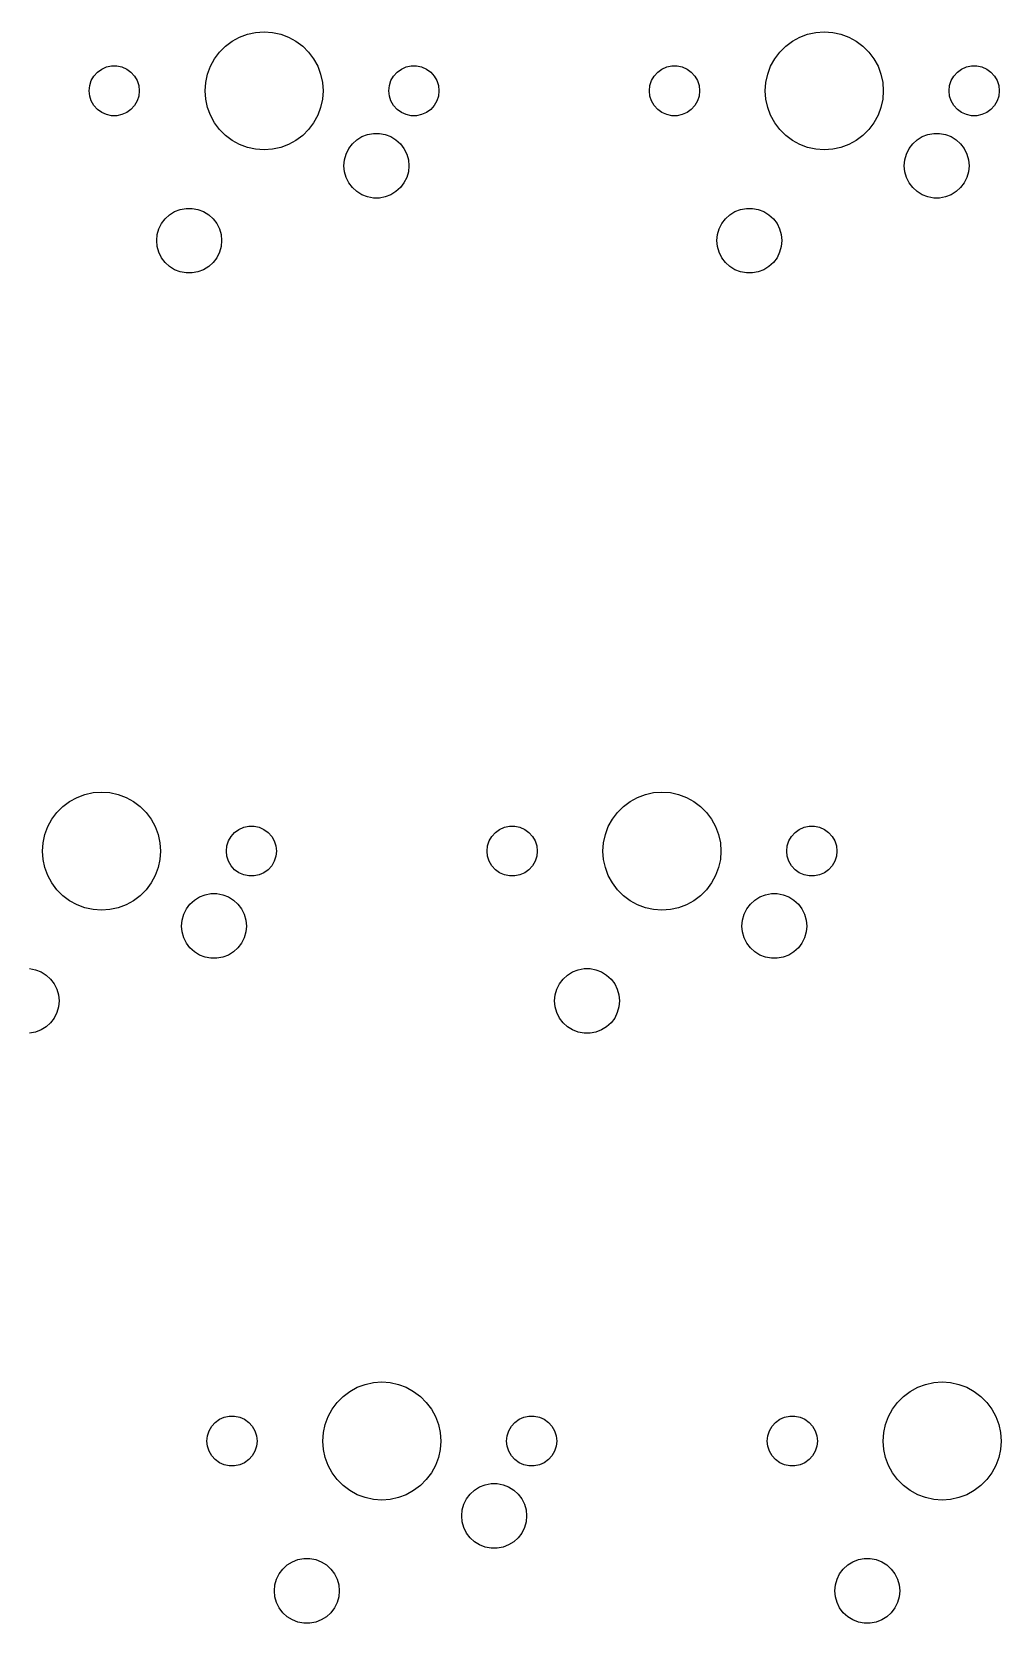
# Model space of a CAD drawing. Extents: x 4.6 to 23.2, y -15.6 to -10.7.
# Drawn here: x 9.787 to 11.081, y -13.12 to -10.996 of the extents above; entities that cross this region are included whole.
import ezdxf

# ---------------------------------------------------------------- set-up
doc = ezdxf.new("R2010")
doc.units = 0
doc.header["$MEASUREMENT"] = 0
doc.layers.add('BLACK', color=7, linetype='CONTINUOUS')

msp = doc.modelspace()

# ---------------------------------------------------------------- linework, layer by layer
at = {"layer": 'BLACK', "linetype": 'CONTINUOUS'}
for p, q in [((10.0645, -11.0034), (10.075, -10.9994)), ((10.075, -10.9994), (10.086, -10.9971)), ((10.086, -10.9971), (10.0972, -10.9963)), ((10.0972, -10.9963), (10.1084, -10.9971)), ((10.1084, -10.9971), (10.1194, -10.9994)), ((10.1194, -10.9994), (10.1299, -11.0034)), ((10.8123, -11.0034), (10.8228, -10.9994)), ((10.8228, -10.9994), (10.8338, -10.9971)), ((10.8338, -10.9971), (10.845, -10.9963)), ((10.845, -10.9963), (10.8562, -10.9971)), ((10.8562, -10.9971), (10.8672, -10.9994)), ((10.8672, -10.9994), (10.8777, -11.0034)), ((10.0309, -11.0324), (10.0377, -11.0234)), ((10.0377, -11.0234), (10.0456, -11.0155)), ((10.0456, -11.0155), (10.0546, -11.0088)), ((10.0546, -11.0088), (10.0645, -11.0034)), ((10.1299, -11.0034), (10.1398, -11.0088)), ((10.1398, -11.0088), (10.1488, -11.0155)), ((10.1488, -11.0155), (10.1567, -11.0234)), ((10.1567, -11.0234), (10.1634, -11.0324)), ((10.7788, -11.0324), (10.7855, -11.0234)), ((10.7855, -11.0234), (10.7935, -11.0155)), ((10.7935, -11.0155), (10.8025, -11.0088)), ((10.8025, -11.0088), (10.8123, -11.0034)), ((10.8777, -11.0034), (10.8876, -11.0088)), ((10.8876, -11.0088), (10.8966, -11.0155)), ((10.8966, -11.0155), (10.9045, -11.0234)), ((10.9045, -11.0234), (10.9113, -11.0324)), ((9.88046, -11.046), (9.88685, -11.0432)), ((9.88685, -11.0432), (9.89369, -11.0417)), ((9.89369, -11.0417), (9.90069, -11.0417)), ((9.90069, -11.0417), (9.90753, -11.0432)), ((9.90753, -11.0432), (9.91392, -11.046)), ((10.0216, -11.0528), (10.0256, -11.0423)), ((10.0256, -11.0423), (10.0309, -11.0324)), ((10.1634, -11.0324), (10.1688, -11.0423)), ((10.1688, -11.0423), (10.1727, -11.0528)), ((10.2805, -11.046), (10.2868, -11.0432)), ((10.2868, -11.0432), (10.2937, -11.0417)), ((10.2937, -11.0417), (10.3007, -11.0417)), ((10.3007, -11.0417), (10.3075, -11.0432)), ((10.3075, -11.0432), (10.3139, -11.046)), ((10.6283, -11.046), (10.6347, -11.0432)), ((10.6347, -11.0432), (10.6415, -11.0417)), ((10.6415, -11.0417), (10.6485, -11.0417)), ((10.6485, -11.0417), (10.6554, -11.0432)), ((10.6554, -11.0432), (10.6618, -11.046)), ((10.7695, -11.0528), (10.7734, -11.0423)), ((10.7734, -11.0423), (10.7788, -11.0324)), ((10.9113, -11.0324), (10.9167, -11.0423)), ((10.9167, -11.0423), (10.9206, -11.0528)), ((11.0283, -11.046), (11.0347, -11.0432)), ((11.0347, -11.0432), (11.0415, -11.0417)), ((11.0415, -11.0417), (11.0485, -11.0417)), ((11.0485, -11.0417), (11.0554, -11.0432)), ((11.0554, -11.0432), (11.0618, -11.046)), ((9.86446, -11.068), (9.86662, -11.0614)), ((9.86662, -11.0614), (9.87012, -11.0553)), ((9.87012, -11.0553), (9.8748, -11.0501)), ((9.8748, -11.0501), (9.88046, -11.046)), ((9.91392, -11.046), (9.91958, -11.0501)), ((9.91958, -11.0501), (9.92426, -11.0553)), ((9.92426, -11.0553), (9.92776, -11.0614)), ((9.92776, -11.0614), (9.92992, -11.068)), ((10.0184, -11.075), (10.0193, -11.0638)), ((10.0193, -11.0638), (10.0216, -11.0528)), ((10.1727, -11.0528), (10.1751, -11.0638)), ((10.1751, -11.0638), (10.1759, -11.075)), ((10.2645, -11.068), (10.2666, -11.0614)), ((10.2666, -11.0614), (10.2701, -11.0553)), ((10.2701, -11.0553), (10.2748, -11.0501)), ((10.2748, -11.0501), (10.2805, -11.046)), ((10.3139, -11.046), (10.3196, -11.0501)), ((10.3196, -11.0501), (10.3243, -11.0553)), ((10.3243, -11.0553), (10.3278, -11.0614)), ((10.3278, -11.0614), (10.3299, -11.068)), ((10.6123, -11.068), (10.6145, -11.0614)), ((10.6145, -11.0614), (10.618, -11.0553)), ((10.618, -11.0553), (10.6226, -11.0501)), ((10.6226, -11.0501), (10.6283, -11.046)), ((10.6618, -11.046), (10.6674, -11.0501)), ((10.6674, -11.0501), (10.6721, -11.0553)), ((10.6721, -11.0553), (10.6756, -11.0614)), ((10.6756, -11.0614), (10.6778, -11.068)), ((10.7663, -11.075), (10.7671, -11.0638)), ((10.7671, -11.0638), (10.7695, -11.0528)), ((10.9206, -11.0528), (10.923, -11.0638)), ((10.923, -11.0638), (10.9238, -11.075)), ((11.0123, -11.068), (11.0145, -11.0614)), ((11.0145, -11.0614), (11.018, -11.0553)), ((11.018, -11.0553), (11.0226, -11.0501)), ((11.0226, -11.0501), (11.0283, -11.046)), ((11.0618, -11.046), (11.0674, -11.0501)), ((11.0674, -11.0501), (11.0721, -11.0553)), ((11.0721, -11.0553), (11.0756, -11.0614)), ((11.0756, -11.0614), (11.0778, -11.068)), ((9.86372, -11.075), (9.86446, -11.068)), ((9.86446, -11.082), (9.86372, -11.075)), ((9.86662, -11.0886), (9.86446, -11.082)), ((9.92992, -11.082), (9.92776, -11.0886)), ((9.92992, -11.068), (9.93065, -11.075)), ((9.93065, -11.075), (9.92992, -11.082)), ((10.0193, -11.0862), (10.0184, -11.075)), ((10.0216, -11.0972), (10.0193, -11.0862)), ((10.1751, -11.0862), (10.1727, -11.0972)), ((10.1759, -11.075), (10.1751, -11.0862)), ((10.2637, -11.075), (10.2645, -11.068)), ((10.2645, -11.082), (10.2637, -11.075)), ((10.2666, -11.0886), (10.2645, -11.082)), ((10.3299, -11.082), (10.3278, -11.0886)), ((10.3299, -11.068), (10.3307, -11.075)), ((10.3307, -11.075), (10.3299, -11.082)), ((10.6116, -11.075), (10.6123, -11.068)), ((10.6123, -11.082), (10.6116, -11.075)), ((10.6145, -11.0886), (10.6123, -11.082)), ((10.6778, -11.082), (10.6756, -11.0886)), ((10.6778, -11.068), (10.6785, -11.075)), ((10.6785, -11.075), (10.6778, -11.082)), ((10.7671, -11.0862), (10.7663, -11.075)), ((10.7695, -11.0972), (10.7671, -11.0862)), ((10.923, -11.0862), (10.9206, -11.0972)), ((10.9238, -11.075), (10.923, -11.0862)), ((11.0116, -11.075), (11.0123, -11.068)), ((11.0123, -11.082), (11.0116, -11.075)), ((11.0145, -11.0886), (11.0123, -11.082)), ((11.0778, -11.082), (11.0756, -11.0886)), ((11.0778, -11.068), (11.0785, -11.075)), ((11.0785, -11.075), (11.0778, -11.082)), ((9.87012, -11.0947), (9.86662, -11.0886)), ((9.8748, -11.0999), (9.87012, -11.0947)), ((9.88046, -11.104), (9.8748, -11.0999)), ((9.88685, -11.1068), (9.88046, -11.104)), ((9.89369, -11.1083), (9.88685, -11.1068)), ((9.90069, -11.1083), (9.89369, -11.1083)), ((9.90753, -11.1068), (9.90069, -11.1083)), ((9.91392, -11.104), (9.90753, -11.1068)), ((9.91958, -11.0999), (9.91392, -11.104)), ((9.92426, -11.0947), (9.91958, -11.0999)), ((9.92776, -11.0886), (9.92426, -11.0947)), ((10.0256, -11.1077), (10.0216, -11.0972)), ((10.0309, -11.1176), (10.0256, -11.1077)), ((10.1688, -11.1077), (10.1634, -11.1176)), ((10.1727, -11.0972), (10.1688, -11.1077)), ((10.2701, -11.0947), (10.2666, -11.0886)), ((10.2748, -11.0999), (10.2701, -11.0947)), ((10.2805, -11.104), (10.2748, -11.0999)), ((10.2868, -11.1068), (10.2805, -11.104)), ((10.2937, -11.1083), (10.2868, -11.1068)), ((10.3007, -11.1083), (10.2937, -11.1083)), ((10.3075, -11.1068), (10.3007, -11.1083)), ((10.3139, -11.104), (10.3075, -11.1068)), ((10.3196, -11.0999), (10.3139, -11.104)), ((10.3243, -11.0947), (10.3196, -11.0999)), ((10.3278, -11.0886), (10.3243, -11.0947)), ((10.618, -11.0947), (10.6145, -11.0886)), ((10.6226, -11.0999), (10.618, -11.0947)), ((10.6283, -11.104), (10.6226, -11.0999)), ((10.6347, -11.1068), (10.6283, -11.104)), ((10.6415, -11.1083), (10.6347, -11.1068)), ((10.6485, -11.1083), (10.6415, -11.1083)), ((10.6554, -11.1068), (10.6485, -11.1083)), ((10.6618, -11.104), (10.6554, -11.1068)), ((10.6674, -11.0999), (10.6618, -11.104)), ((10.6721, -11.0947), (10.6674, -11.0999)), ((10.6756, -11.0886), (10.6721, -11.0947)), ((10.7734, -11.1077), (10.7695, -11.0972)), ((10.7788, -11.1176), (10.7734, -11.1077)), ((10.9167, -11.1077), (10.9113, -11.1176)), ((10.9206, -11.0972), (10.9167, -11.1077)), ((11.018, -11.0947), (11.0145, -11.0886)), ((11.0226, -11.0999), (11.018, -11.0947)), ((11.0283, -11.104), (11.0226, -11.0999)), ((11.0347, -11.1068), (11.0283, -11.104)), ((11.0415, -11.1083), (11.0347, -11.1068)), ((11.0485, -11.1083), (11.0415, -11.1083)), ((11.0554, -11.1068), (11.0485, -11.1083)), ((11.0618, -11.104), (11.0554, -11.1068)), ((11.0674, -11.0999), (11.0618, -11.104)), ((11.0721, -11.0947), (11.0674, -11.0999)), ((11.0756, -11.0886), (11.0721, -11.0947)), ((10.0377, -11.1266), (10.0309, -11.1176)), ((10.0456, -11.1345), (10.0377, -11.1266)), ((10.1567, -11.1266), (10.1488, -11.1345)), ((10.1634, -11.1176), (10.1567, -11.1266)), ((10.7855, -11.1266), (10.7788, -11.1176)), ((10.7935, -11.1345), (10.7855, -11.1266)), ((10.9045, -11.1266), (10.8966, -11.1345)), ((10.9113, -11.1176), (10.9045, -11.1266)), ((10.0546, -11.1412), (10.0456, -11.1345)), ((10.0645, -11.1466), (10.0546, -11.1412)), ((10.075, -11.1506), (10.0645, -11.1466)), ((10.086, -11.1529), (10.075, -11.1506)), ((10.1194, -11.1506), (10.1084, -11.1529)), ((10.1299, -11.1466), (10.1194, -11.1506)), ((10.1398, -11.1412), (10.1299, -11.1466)), ((10.1488, -11.1345), (10.1398, -11.1412)), ((10.2104, -11.1522), (10.2152, -11.1458)), ((10.2152, -11.1458), (10.2211, -11.1404)), ((10.2211, -11.1404), (10.2279, -11.1362)), ((10.2279, -11.1362), (10.2353, -11.1333)), ((10.2353, -11.1333), (10.2432, -11.1319)), ((10.2432, -11.1319), (10.2512, -11.1319)), ((10.2512, -11.1319), (10.259, -11.1333)), ((10.259, -11.1333), (10.2665, -11.1362)), ((10.2665, -11.1362), (10.2733, -11.1404)), ((10.2733, -11.1404), (10.2792, -11.1458)), ((10.2792, -11.1458), (10.284, -11.1522)), ((10.8025, -11.1412), (10.7935, -11.1345)), ((10.8123, -11.1466), (10.8025, -11.1412)), ((10.8228, -11.1506), (10.8123, -11.1466)), ((10.8338, -11.1529), (10.8228, -11.1506)), ((10.8672, -11.1506), (10.8562, -11.1529)), ((10.8777, -11.1466), (10.8672, -11.1506)), ((10.8876, -11.1412), (10.8777, -11.1466)), ((10.8966, -11.1345), (10.8876, -11.1412)), ((10.9582, -11.1522), (10.963, -11.1458)), ((10.963, -11.1458), (10.9689, -11.1404)), ((10.9689, -11.1404), (10.9757, -11.1362)), ((10.9757, -11.1362), (10.9832, -11.1333)), ((10.9832, -11.1333), (10.991, -11.1319)), ((10.991, -11.1319), (10.999, -11.1319)), ((10.999, -11.1319), (11.0069, -11.1333)), ((11.0069, -11.1333), (11.0143, -11.1362)), ((11.0143, -11.1362), (11.0211, -11.1404)), ((11.0211, -11.1404), (11.027, -11.1458)), ((11.027, -11.1458), (11.0319, -11.1522)), ((10.0972, -11.1537), (10.086, -11.1529)), ((10.1084, -11.1529), (10.0972, -11.1537)), ((10.2039, -11.175), (10.2046, -11.167)), ((10.2046, -11.167), (10.2068, -11.1594)), ((10.2068, -11.1594), (10.2104, -11.1522)), ((10.284, -11.1522), (10.2876, -11.1594)), ((10.2876, -11.1594), (10.2898, -11.167)), ((10.2898, -11.167), (10.2905, -11.175)), ((10.845, -11.1537), (10.8338, -11.1529)), ((10.8562, -11.1529), (10.845, -11.1537)), ((10.9517, -11.175), (10.9525, -11.167)), ((10.9525, -11.167), (10.9546, -11.1594)), ((10.9546, -11.1594), (10.9582, -11.1522)), ((11.0319, -11.1522), (11.0354, -11.1594)), ((11.0354, -11.1594), (11.0376, -11.167)), ((11.0376, -11.167), (11.0383, -11.175)), ((10.2046, -11.183), (10.2039, -11.175)), ((10.2068, -11.1906), (10.2046, -11.183)), ((10.2104, -11.1978), (10.2068, -11.1906)), ((10.2876, -11.1906), (10.284, -11.1978)), ((10.2898, -11.183), (10.2876, -11.1906)), ((10.2905, -11.175), (10.2898, -11.183)), ((10.9525, -11.183), (10.9517, -11.175)), ((10.9546, -11.1906), (10.9525, -11.183)), ((10.9582, -11.1978), (10.9546, -11.1906)), ((11.0354, -11.1906), (11.0319, -11.1978)), ((11.0376, -11.183), (11.0354, -11.1906)), ((11.0383, -11.175), (11.0376, -11.183)), ((10.2152, -11.2042), (10.2104, -11.1978)), ((10.2211, -11.2096), (10.2152, -11.2042)), ((10.2279, -11.2138), (10.2211, -11.2096)), ((10.2353, -11.2167), (10.2279, -11.2138)), ((10.2665, -11.2138), (10.259, -11.2167)), ((10.2733, -11.2096), (10.2665, -11.2138)), ((10.2792, -11.2042), (10.2733, -11.2096)), ((10.284, -11.1978), (10.2792, -11.2042)), ((10.963, -11.2042), (10.9582, -11.1978)), ((10.9689, -11.2096), (10.963, -11.2042)), ((10.9757, -11.2138), (10.9689, -11.2096)), ((10.9832, -11.2167), (10.9757, -11.2138)), ((11.0143, -11.2138), (11.0069, -11.2167)), ((11.0211, -11.2096), (11.0143, -11.2138)), ((11.027, -11.2042), (11.0211, -11.2096)), ((11.0319, -11.1978), (11.027, -11.2042)), ((9.97789, -11.2362), (9.98534, -11.2333)), ((9.98534, -11.2333), (9.99319, -11.2319)), ((9.99319, -11.2319), (10.0012, -11.2319)), ((10.0012, -11.2319), (10.009, -11.2333)), ((10.009, -11.2333), (10.0165, -11.2362)), ((10.2432, -11.2181), (10.2353, -11.2167)), ((10.2512, -11.2181), (10.2432, -11.2181)), ((10.259, -11.2167), (10.2512, -11.2181)), ((10.7257, -11.2362), (10.7332, -11.2333)), ((10.7332, -11.2333), (10.741, -11.2319)), ((10.741, -11.2319), (10.749, -11.2319)), ((10.749, -11.2319), (10.7569, -11.2333)), ((10.7569, -11.2333), (10.7643, -11.2362)), ((10.991, -11.2181), (10.9832, -11.2167)), ((10.999, -11.2181), (10.991, -11.2181)), ((11.0069, -11.2167), (10.999, -11.2181)), ((9.95681, -11.2594), (9.96037, -11.2522)), ((9.96037, -11.2522), (9.96518, -11.2458)), ((9.96518, -11.2458), (9.97109, -11.2404)), ((9.97109, -11.2404), (9.97789, -11.2362)), ((10.0165, -11.2362), (10.0233, -11.2404)), ((10.0233, -11.2404), (10.0292, -11.2458)), ((10.0292, -11.2458), (10.034, -11.2522)), ((10.034, -11.2522), (10.0376, -11.2594)), ((10.7046, -11.2594), (10.7082, -11.2522)), ((10.7082, -11.2522), (10.713, -11.2458)), ((10.713, -11.2458), (10.7189, -11.2404)), ((10.7189, -11.2404), (10.7257, -11.2362)), ((10.7643, -11.2362), (10.7711, -11.2404)), ((10.7711, -11.2404), (10.777, -11.2458)), ((10.777, -11.2458), (10.7819, -11.2522)), ((10.7819, -11.2522), (10.7854, -11.2594)), ((9.95388, -11.275), (9.95462, -11.267)), ((9.95462, -11.283), (9.95388, -11.275)), ((9.95462, -11.267), (9.95681, -11.2594)), ((10.0376, -11.2594), (10.0398, -11.267)), ((10.0398, -11.267), (10.0405, -11.275)), ((10.0405, -11.275), (10.0398, -11.283)), ((10.7017, -11.275), (10.7025, -11.267)), ((10.7025, -11.283), (10.7017, -11.275)), ((10.7025, -11.267), (10.7046, -11.2594)), ((10.7854, -11.2594), (10.7876, -11.267)), ((10.7876, -11.267), (10.7883, -11.275)), ((10.7883, -11.275), (10.7876, -11.283)), ((9.95681, -11.2906), (9.95462, -11.283)), ((9.96037, -11.2978), (9.95681, -11.2906)), ((9.96518, -11.3042), (9.96037, -11.2978)), ((10.034, -11.2978), (10.0292, -11.3042)), ((10.0376, -11.2906), (10.034, -11.2978)), ((10.0398, -11.283), (10.0376, -11.2906)), ((10.7046, -11.2906), (10.7025, -11.283)), ((10.7082, -11.2978), (10.7046, -11.2906)), ((10.713, -11.3042), (10.7082, -11.2978)), ((10.7819, -11.2978), (10.777, -11.3042)), ((10.7854, -11.2906), (10.7819, -11.2978)), ((10.7876, -11.283), (10.7854, -11.2906)), ((9.97109, -11.3096), (9.96518, -11.3042)), ((9.97789, -11.3138), (9.97109, -11.3096)), ((9.98534, -11.3167), (9.97789, -11.3138)), ((9.99319, -11.3181), (9.98534, -11.3167)), ((10.0012, -11.3181), (9.99319, -11.3181)), ((10.009, -11.3167), (10.0012, -11.3181)), ((10.0165, -11.3138), (10.009, -11.3167)), ((10.0233, -11.3096), (10.0165, -11.3138)), ((10.0292, -11.3042), (10.0233, -11.3096)), ((10.7189, -11.3096), (10.713, -11.3042)), ((10.7257, -11.3138), (10.7189, -11.3096)), ((10.7332, -11.3167), (10.7257, -11.3138)), ((10.741, -11.3181), (10.7332, -11.3167)), ((10.749, -11.3181), (10.741, -11.3181)), ((10.7569, -11.3167), (10.749, -11.3181)), ((10.7643, -11.3138), (10.7569, -11.3167)), ((10.7711, -11.3096), (10.7643, -11.3138)), ((10.777, -11.3042), (10.7711, -11.3096)), ((9.83774, -12.0235), (9.84761, -12.0181)), ((9.84761, -12.0181), (9.85813, -12.0142)), ((9.85813, -12.0142), (9.86911, -12.0118)), ((9.86911, -12.0118), (9.88031, -12.011)), ((9.88031, -12.011), (9.89152, -12.0118)), ((9.89152, -12.0118), (9.9025, -12.0142)), ((9.9025, -12.0142), (9.91302, -12.0181)), ((9.91302, -12.0181), (9.92289, -12.0235)), ((10.5858, -12.0235), (10.5956, -12.0181)), ((10.5956, -12.0181), (10.6062, -12.0142)), ((10.6062, -12.0142), (10.6171, -12.0118)), ((10.6171, -12.0118), (10.6283, -12.011)), ((10.6283, -12.011), (10.6396, -12.0118)), ((10.6396, -12.0118), (10.6505, -12.0142)), ((10.6505, -12.0142), (10.6611, -12.0181)), ((10.6611, -12.0181), (10.6709, -12.0235)), ((9.81407, -12.0472), (9.82081, -12.0382)), ((9.82081, -12.0382), (9.82875, -12.0303)), ((9.82875, -12.0303), (9.83774, -12.0235)), ((9.92289, -12.0235), (9.93188, -12.0303)), ((9.93188, -12.0303), (9.93982, -12.0382)), ((9.93982, -12.0382), (9.94656, -12.0472)), ((10.5621, -12.0472), (10.5688, -12.0382)), ((10.5688, -12.0382), (10.5768, -12.0303)), ((10.5768, -12.0303), (10.5858, -12.0235)), ((10.6709, -12.0235), (10.6799, -12.0303)), ((10.6799, -12.0303), (10.6879, -12.0382)), ((10.6879, -12.0382), (10.6946, -12.0472)), ((9.80476, -12.0676), (9.80869, -12.0571)), ((9.80869, -12.0571), (9.81407, -12.0472)), ((9.94656, -12.0472), (9.95194, -12.0571)), ((9.95194, -12.0571), (9.95587, -12.0676)), ((10.0579, -12.0649), (10.0636, -12.0608)), ((10.0636, -12.0608), (10.07, -12.0579)), ((10.07, -12.0579), (10.0768, -12.0565)), ((10.0768, -12.0565), (10.0838, -12.0565)), ((10.0838, -12.0565), (10.0907, -12.0579)), ((10.0907, -12.0579), (10.097, -12.0608)), ((10.097, -12.0608), (10.1027, -12.0649)), ((10.406, -12.0649), (10.4116, -12.0608)), ((10.4116, -12.0608), (10.418, -12.0579)), ((10.418, -12.0579), (10.4248, -12.0565)), ((10.4248, -12.0565), (10.4318, -12.0565)), ((10.4318, -12.0565), (10.4387, -12.0579)), ((10.4387, -12.0579), (10.4451, -12.0608)), ((10.4451, -12.0608), (10.4507, -12.0649)), ((10.5528, -12.0676), (10.5567, -12.0571)), ((10.5567, -12.0571), (10.5621, -12.0472)), ((10.6946, -12.0472), (10.7, -12.0571)), ((10.7, -12.0571), (10.7039, -12.0676)), ((10.806, -12.0649), (10.8116, -12.0608)), ((10.8116, -12.0608), (10.818, -12.0579)), ((10.818, -12.0579), (10.8248, -12.0565)), ((10.8248, -12.0565), (10.8318, -12.0565)), ((10.8318, -12.0565), (10.8387, -12.0579)), ((10.8387, -12.0579), (10.8451, -12.0608)), ((10.8451, -12.0608), (10.8507, -12.0649)), ((9.80157, -12.0898), (9.80238, -12.0786)), ((9.80238, -12.0786), (9.80476, -12.0676)), ((9.95587, -12.0676), (9.95825, -12.0786)), ((9.95825, -12.0786), (9.95906, -12.0898)), ((10.0469, -12.0898), (10.0476, -12.0828)), ((10.0476, -12.0828), (10.0497, -12.0762)), ((10.0497, -12.0762), (10.0532, -12.0701)), ((10.0532, -12.0701), (10.0579, -12.0649)), ((10.1027, -12.0649), (10.1074, -12.0701)), ((10.1074, -12.0701), (10.1109, -12.0762)), ((10.1109, -12.0762), (10.113, -12.0828)), ((10.113, -12.0828), (10.1138, -12.0898)), ((10.3949, -12.0898), (10.3956, -12.0828)), ((10.3956, -12.0828), (10.3978, -12.0762)), ((10.3978, -12.0762), (10.4013, -12.0701)), ((10.4013, -12.0701), (10.406, -12.0649)), ((10.4507, -12.0649), (10.4554, -12.0701)), ((10.4554, -12.0701), (10.4589, -12.0762)), ((10.4589, -12.0762), (10.4611, -12.0828)), ((10.4611, -12.0828), (10.4618, -12.0898)), ((10.5496, -12.0898), (10.5504, -12.0786)), ((10.5504, -12.0786), (10.5528, -12.0676)), ((10.7039, -12.0676), (10.7063, -12.0786)), ((10.7063, -12.0786), (10.7071, -12.0898)), ((10.7949, -12.0898), (10.7956, -12.0828)), ((10.7956, -12.0828), (10.7978, -12.0762)), ((10.7978, -12.0762), (10.8013, -12.0701)), ((10.8013, -12.0701), (10.806, -12.0649)), ((10.8507, -12.0649), (10.8554, -12.0701)), ((10.8554, -12.0701), (10.8589, -12.0762)), ((10.8589, -12.0762), (10.8611, -12.0828)), ((10.8611, -12.0828), (10.8618, -12.0898)), ((9.80238, -12.101), (9.80157, -12.0898)), ((9.80476, -12.1119), (9.80238, -12.101)), ((9.95825, -12.101), (9.95587, -12.1119)), ((9.95906, -12.0898), (9.95825, -12.101)), ((10.0476, -12.0967), (10.0469, -12.0898)), ((10.0497, -12.1034), (10.0476, -12.0967)), ((10.0532, -12.1094), (10.0497, -12.1034)), ((10.1109, -12.1034), (10.1074, -12.1094)), ((10.113, -12.0967), (10.1109, -12.1034)), ((10.1138, -12.0898), (10.113, -12.0967)), ((10.3956, -12.0967), (10.3949, -12.0898)), ((10.3978, -12.1034), (10.3956, -12.0967)), ((10.4013, -12.1094), (10.3978, -12.1034)), ((10.4589, -12.1034), (10.4554, -12.1094)), ((10.4611, -12.0967), (10.4589, -12.1034)), ((10.4618, -12.0898), (10.4611, -12.0967)), ((10.5504, -12.101), (10.5496, -12.0898)), ((10.5528, -12.1119), (10.5504, -12.101)), ((10.7063, -12.101), (10.7039, -12.1119)), ((10.7071, -12.0898), (10.7063, -12.101)), ((10.7956, -12.0967), (10.7949, -12.0898)), ((10.7978, -12.1034), (10.7956, -12.0967)), ((10.8013, -12.1094), (10.7978, -12.1034)), ((10.8589, -12.1034), (10.8554, -12.1094)), ((10.8611, -12.0967), (10.8589, -12.1034)), ((10.8618, -12.0898), (10.8611, -12.0967)), ((9.80869, -12.1225), (9.80476, -12.1119)), ((9.81407, -12.1323), (9.80869, -12.1225)), ((9.95194, -12.1225), (9.94656, -12.1323)), ((9.95587, -12.1119), (9.95194, -12.1225)), ((10.0579, -12.1146), (10.0532, -12.1094)), ((10.0636, -12.1187), (10.0579, -12.1146)), ((10.07, -12.1216), (10.0636, -12.1187)), ((10.0768, -12.123), (10.07, -12.1216)), ((10.0838, -12.123), (10.0768, -12.123)), ((10.0907, -12.1216), (10.0838, -12.123)), ((10.097, -12.1187), (10.0907, -12.1216)), ((10.1027, -12.1146), (10.097, -12.1187)), ((10.1074, -12.1094), (10.1027, -12.1146)), ((10.406, -12.1146), (10.4013, -12.1094)), ((10.4116, -12.1187), (10.406, -12.1146)), ((10.418, -12.1216), (10.4116, -12.1187)), ((10.4248, -12.123), (10.418, -12.1216)), ((10.4318, -12.123), (10.4248, -12.123)), ((10.4387, -12.1216), (10.4318, -12.123)), ((10.4451, -12.1187), (10.4387, -12.1216)), ((10.4507, -12.1146), (10.4451, -12.1187)), ((10.4554, -12.1094), (10.4507, -12.1146)), ((10.5567, -12.1225), (10.5528, -12.1119)), ((10.5621, -12.1323), (10.5567, -12.1225)), ((10.7, -12.1225), (10.6946, -12.1323)), ((10.7039, -12.1119), (10.7, -12.1225)), ((10.806, -12.1146), (10.8013, -12.1094)), ((10.8116, -12.1187), (10.806, -12.1146)), ((10.818, -12.1216), (10.8116, -12.1187)), ((10.8248, -12.123), (10.818, -12.1216)), ((10.8318, -12.123), (10.8248, -12.123)), ((10.8387, -12.1216), (10.8318, -12.123)), ((10.8451, -12.1187), (10.8387, -12.1216)), ((10.8507, -12.1146), (10.8451, -12.1187)), ((10.8554, -12.1094), (10.8507, -12.1146)), ((9.82081, -12.1413), (9.81407, -12.1323)), ((9.82875, -12.1493), (9.82081, -12.1413)), ((9.93982, -12.1413), (9.93188, -12.1493)), ((9.94656, -12.1323), (9.93982, -12.1413)), ((10.011, -12.151), (10.0185, -12.1481)), ((10.0185, -12.1481), (10.0263, -12.1466)), ((10.0263, -12.1466), (10.0343, -12.1466)), ((10.0343, -12.1466), (10.0422, -12.1481)), ((10.0422, -12.1481), (10.0496, -12.151)), ((10.5688, -12.1413), (10.5621, -12.1323)), ((10.5768, -12.1493), (10.5688, -12.1413)), ((10.6879, -12.1413), (10.6799, -12.1493)), ((10.6946, -12.1323), (10.6879, -12.1413)), ((10.759, -12.151), (10.7665, -12.1481)), ((10.7665, -12.1481), (10.7744, -12.1466)), ((10.7744, -12.1466), (10.7823, -12.1466)), ((10.7823, -12.1466), (10.7902, -12.1481)), ((10.7902, -12.1481), (10.7977, -12.151)), ((9.83774, -12.156), (9.82875, -12.1493)), ((9.84761, -12.1614), (9.83774, -12.156)), ((9.85813, -12.1653), (9.84761, -12.1614)), ((9.86911, -12.1677), (9.85813, -12.1653)), ((9.88031, -12.1685), (9.86911, -12.1677)), ((9.89152, -12.1677), (9.88031, -12.1685)), ((9.9025, -12.1653), (9.89152, -12.1677)), ((9.91302, -12.1614), (9.9025, -12.1653)), ((9.92289, -12.156), (9.91302, -12.1614)), ((9.93188, -12.1493), (9.92289, -12.156)), ((9.98993, -12.1741), (9.99349, -12.167)), ((9.99349, -12.167), (9.99831, -12.1606)), ((9.99831, -12.1606), (10.0042, -12.1552)), ((10.0042, -12.1552), (10.011, -12.151)), ((10.0496, -12.151), (10.0564, -12.1552)), ((10.0564, -12.1552), (10.0623, -12.1606)), ((10.0623, -12.1606), (10.0671, -12.167)), ((10.0671, -12.167), (10.0707, -12.1741)), ((10.5858, -12.156), (10.5768, -12.1493)), ((10.5956, -12.1614), (10.5858, -12.156)), ((10.6062, -12.1653), (10.5956, -12.1614)), ((10.6171, -12.1677), (10.6062, -12.1653)), ((10.6283, -12.1685), (10.6171, -12.1677)), ((10.6396, -12.1677), (10.6283, -12.1685)), ((10.6505, -12.1653), (10.6396, -12.1677)), ((10.6611, -12.1614), (10.6505, -12.1653)), ((10.6709, -12.156), (10.6611, -12.1614)), ((10.6799, -12.1493), (10.6709, -12.156)), ((10.738, -12.1741), (10.7415, -12.167)), ((10.7415, -12.167), (10.7463, -12.1606)), ((10.7463, -12.1606), (10.7522, -12.1552)), ((10.7522, -12.1552), (10.759, -12.151)), ((10.7977, -12.151), (10.8044, -12.1552)), ((10.8044, -12.1552), (10.8104, -12.1606)), ((10.8104, -12.1606), (10.8152, -12.167)), ((10.8152, -12.167), (10.8187, -12.1741)), ((9.98701, -12.1898), (9.98775, -12.1818)), ((9.98775, -12.1977), (9.98701, -12.1898)), ((9.98775, -12.1818), (9.98993, -12.1741)), ((10.0707, -12.1741), (10.0729, -12.1818)), ((10.0729, -12.1818), (10.0736, -12.1898)), ((10.0736, -12.1898), (10.0729, -12.1977)), ((10.735, -12.1898), (10.7358, -12.1818)), ((10.7358, -12.1977), (10.735, -12.1898)), ((10.7358, -12.1818), (10.738, -12.1741)), ((10.8187, -12.1741), (10.8209, -12.1818)), ((10.8209, -12.1818), (10.8217, -12.1898)), ((10.8217, -12.1898), (10.8209, -12.1977)), ((9.98993, -12.2054), (9.98775, -12.1977)), ((9.99349, -12.2126), (9.98993, -12.2054)), ((9.99831, -12.2189), (9.99349, -12.2126)), ((10.0671, -12.2126), (10.0623, -12.2189)), ((10.0707, -12.2054), (10.0671, -12.2126)), ((10.0729, -12.1977), (10.0707, -12.2054)), ((10.738, -12.2054), (10.7358, -12.1977)), ((10.7415, -12.2126), (10.738, -12.2054)), ((10.7463, -12.2189), (10.7415, -12.2126)), ((10.8152, -12.2126), (10.8104, -12.2189)), ((10.8187, -12.2054), (10.8152, -12.2126)), ((10.8209, -12.1977), (10.8187, -12.2054)), ((10.0042, -12.2243), (9.99831, -12.2189)), ((10.011, -12.2285), (10.0042, -12.2243)), ((10.0185, -12.2314), (10.011, -12.2285)), ((10.0263, -12.2329), (10.0185, -12.2314)), ((10.0343, -12.2329), (10.0263, -12.2329)), ((10.0422, -12.2314), (10.0343, -12.2329)), ((10.0496, -12.2285), (10.0422, -12.2314)), ((10.0564, -12.2243), (10.0496, -12.2285)), ((10.0623, -12.2189), (10.0564, -12.2243)), ((10.7522, -12.2243), (10.7463, -12.2189)), ((10.759, -12.2285), (10.7522, -12.2243)), ((10.7665, -12.2314), (10.759, -12.2285)), ((10.7744, -12.2329), (10.7665, -12.2314)), ((10.7823, -12.2329), (10.7744, -12.2329)), ((10.7902, -12.2314), (10.7823, -12.2329)), ((10.7977, -12.2285), (10.7902, -12.2314)), ((10.8044, -12.2243), (10.7977, -12.2285)), ((10.8104, -12.2189), (10.8044, -12.2243)), ((9.78431, -12.2466), (9.79217, -12.2481)), ((9.79217, -12.2481), (9.79962, -12.251)), ((9.79962, -12.251), (9.80641, -12.2552)), ((9.80641, -12.2552), (9.81232, -12.2606)), ((10.4963, -12.2606), (10.5022, -12.2552)), ((10.5022, -12.2552), (10.509, -12.251)), ((10.509, -12.251), (10.5165, -12.2481)), ((10.5165, -12.2481), (10.5244, -12.2466)), ((10.5244, -12.2466), (10.5323, -12.2466)), ((10.5323, -12.2466), (10.5402, -12.2481)), ((10.5402, -12.2481), (10.5477, -12.251)), ((10.5477, -12.251), (10.5544, -12.2552)), ((10.5544, -12.2552), (10.5604, -12.2606)), ((9.81232, -12.2606), (9.81714, -12.267)), ((9.81714, -12.267), (9.8207, -12.2741)), ((9.8207, -12.2741), (9.82288, -12.2818)), ((10.4858, -12.2818), (10.488, -12.2741)), ((10.488, -12.2741), (10.4915, -12.267)), ((10.4915, -12.267), (10.4963, -12.2606)), ((10.5604, -12.2606), (10.5652, -12.267)), ((10.5652, -12.267), (10.5687, -12.2741)), ((10.5687, -12.2741), (10.5709, -12.2818)), ((9.82288, -12.2977), (9.8207, -12.3054)), ((9.82288, -12.2818), (9.82362, -12.2898)), ((9.82362, -12.2898), (9.82288, -12.2977)), ((10.485, -12.2898), (10.4858, -12.2818)), ((10.4858, -12.2977), (10.485, -12.2898)), ((10.488, -12.3054), (10.4858, -12.2977)), ((10.5709, -12.2977), (10.5687, -12.3054)), ((10.5709, -12.2818), (10.5717, -12.2898)), ((10.5717, -12.2898), (10.5709, -12.2977)), ((9.81232, -12.3189), (9.80641, -12.3243)), ((9.81714, -12.3126), (9.81232, -12.3189)), ((9.8207, -12.3054), (9.81714, -12.3126)), ((10.4915, -12.3126), (10.488, -12.3054)), ((10.4963, -12.3189), (10.4915, -12.3126)), ((10.5022, -12.3243), (10.4963, -12.3189)), ((10.5604, -12.3189), (10.5544, -12.3243)), ((10.5652, -12.3126), (10.5604, -12.3189)), ((10.5687, -12.3054), (10.5652, -12.3126)), ((9.79217, -12.3314), (9.78431, -12.3329)), ((9.79962, -12.3285), (9.79217, -12.3314)), ((9.80641, -12.3243), (9.79962, -12.3285)), ((10.509, -12.3285), (10.5022, -12.3243)), ((10.5165, -12.3314), (10.509, -12.3285)), ((10.5244, -12.3329), (10.5165, -12.3314)), ((10.5323, -12.3329), (10.5244, -12.3329)), ((10.5402, -12.3314), (10.5323, -12.3329)), ((10.5477, -12.3285), (10.5402, -12.3314)), ((10.5544, -12.3243), (10.5477, -12.3285)), ((10.2118, -12.8109), (10.2216, -12.8055)), ((10.2216, -12.8055), (10.2321, -12.8016)), ((10.2321, -12.8016), (10.2431, -12.7992)), ((10.2431, -12.7992), (10.2543, -12.7984)), ((10.2543, -12.7984), (10.2655, -12.7992)), ((10.2655, -12.7992), (10.2765, -12.8016)), ((10.2765, -12.8016), (10.287, -12.8055)), ((10.287, -12.8055), (10.2969, -12.8109)), ((10.9598, -12.8109), (10.9697, -12.8055)), ((10.9697, -12.8055), (10.9802, -12.8016)), ((10.9802, -12.8016), (10.9912, -12.7992)), ((10.9912, -12.7992), (11.0024, -12.7984)), ((11.0024, -12.7984), (11.0136, -12.7992)), ((11.0136, -12.7992), (11.0245, -12.8016)), ((11.0245, -12.8016), (11.0351, -12.8055)), ((11.0351, -12.8055), (11.0449, -12.8109)), ((10.1881, -12.8346), (10.1948, -12.8256)), ((10.1948, -12.8256), (10.2028, -12.8177)), ((10.2028, -12.8177), (10.2118, -12.8109)), ((10.2969, -12.8109), (10.3059, -12.8177)), ((10.3059, -12.8177), (10.3138, -12.8256)), ((10.3138, -12.8256), (10.3206, -12.8346)), ((10.9361, -12.8346), (10.9429, -12.8256)), ((10.9429, -12.8256), (10.9508, -12.8177)), ((10.9508, -12.8177), (10.9598, -12.8109)), ((11.0449, -12.8109), (11.0539, -12.8177)), ((11.0539, -12.8177), (11.0619, -12.8256)), ((11.0619, -12.8256), (11.0686, -12.8346)), ((10.0319, -12.8523), (10.0376, -12.8482)), ((10.0376, -12.8482), (10.044, -12.8453)), ((10.044, -12.8453), (10.0508, -12.8439)), ((10.0508, -12.8439), (10.0578, -12.8439)), ((10.0578, -12.8439), (10.0647, -12.8453)), ((10.0647, -12.8453), (10.0711, -12.8482)), ((10.0711, -12.8482), (10.0767, -12.8523)), ((10.1788, -12.855), (10.1827, -12.8445)), ((10.1827, -12.8445), (10.1881, -12.8346)), ((10.3206, -12.8346), (10.326, -12.8445)), ((10.326, -12.8445), (10.3299, -12.855)), ((10.4319, -12.8523), (10.4376, -12.8482)), ((10.4376, -12.8482), (10.444, -12.8453)), ((10.444, -12.8453), (10.4508, -12.8439)), ((10.4508, -12.8439), (10.4578, -12.8439)), ((10.4578, -12.8439), (10.4647, -12.8453)), ((10.4647, -12.8453), (10.4711, -12.8482)), ((10.4711, -12.8482), (10.4767, -12.8523)), ((10.78, -12.8523), (10.7856, -12.8482)), ((10.7856, -12.8482), (10.792, -12.8453)), ((10.792, -12.8453), (10.7989, -12.8439)), ((10.7989, -12.8439), (10.8059, -12.8439)), ((10.8059, -12.8439), (10.8127, -12.8453)), ((10.8127, -12.8453), (10.8191, -12.8482)), ((10.8191, -12.8482), (10.8248, -12.8523)), ((10.9268, -12.855), (10.9307, -12.8445)), ((10.9307, -12.8445), (10.9361, -12.8346)), ((11.0686, -12.8346), (11.074, -12.8445)), ((11.074, -12.8445), (11.0779, -12.855)), ((10.0209, -12.8772), (10.0216, -12.8702)), ((10.0216, -12.8702), (10.0238, -12.8636)), ((10.0238, -12.8636), (10.0273, -12.8575)), ((10.0273, -12.8575), (10.0319, -12.8523)), ((10.0767, -12.8523), (10.0814, -12.8575)), ((10.0814, -12.8575), (10.0849, -12.8636)), ((10.0849, -12.8636), (10.0871, -12.8702)), ((10.0871, -12.8702), (10.0878, -12.8772)), ((10.1756, -12.8772), (10.1764, -12.866)), ((10.1764, -12.866), (10.1788, -12.855)), ((10.3299, -12.855), (10.3323, -12.866)), ((10.3323, -12.866), (10.3331, -12.8772)), ((10.4209, -12.8772), (10.4216, -12.8702)), ((10.4216, -12.8702), (10.4238, -12.8636)), ((10.4238, -12.8636), (10.4273, -12.8575)), ((10.4273, -12.8575), (10.4319, -12.8523)), ((10.4767, -12.8523), (10.4814, -12.8575)), ((10.4814, -12.8575), (10.4849, -12.8636)), ((10.4849, -12.8636), (10.4871, -12.8702)), ((10.4871, -12.8702), (10.4878, -12.8772)), ((10.7689, -12.8772), (10.7696, -12.8702)), ((10.7696, -12.8702), (10.7718, -12.8636)), ((10.7718, -12.8636), (10.7753, -12.8575)), ((10.7753, -12.8575), (10.78, -12.8523)), ((10.8248, -12.8523), (10.8294, -12.8575)), ((10.8294, -12.8575), (10.8329, -12.8636)), ((10.8329, -12.8636), (10.8351, -12.8702)), ((10.8351, -12.8702), (10.8358, -12.8772)), ((10.9236, -12.8772), (10.9244, -12.866)), ((10.9244, -12.866), (10.9268, -12.855)), ((11.0779, -12.855), (11.0803, -12.866)), ((11.0803, -12.866), (11.0811, -12.8772)), ((10.0216, -12.8841), (10.0209, -12.8772)), ((10.0238, -12.8908), (10.0216, -12.8841)), ((10.0273, -12.8968), (10.0238, -12.8908)), ((10.0849, -12.8908), (10.0814, -12.8968)), ((10.0871, -12.8841), (10.0849, -12.8908)), ((10.0878, -12.8772), (10.0871, -12.8841)), ((10.1764, -12.8884), (10.1756, -12.8772)), ((10.1788, -12.8993), (10.1764, -12.8884)), ((10.3323, -12.8884), (10.3299, -12.8993)), ((10.3331, -12.8772), (10.3323, -12.8884)), ((10.4216, -12.8841), (10.4209, -12.8772)), ((10.4238, -12.8908), (10.4216, -12.8841)), ((10.4273, -12.8968), (10.4238, -12.8908)), ((10.4849, -12.8908), (10.4814, -12.8968)), ((10.4871, -12.8841), (10.4849, -12.8908)), ((10.4878, -12.8772), (10.4871, -12.8841)), ((10.7696, -12.8841), (10.7689, -12.8772)), ((10.7718, -12.8908), (10.7696, -12.8841)), ((10.7753, -12.8968), (10.7718, -12.8908)), ((10.8329, -12.8908), (10.8294, -12.8968)), ((10.8351, -12.8841), (10.8329, -12.8908)), ((10.8358, -12.8772), (10.8351, -12.8841)), ((10.9244, -12.8884), (10.9236, -12.8772)), ((10.9268, -12.8993), (10.9244, -12.8884)), ((11.0803, -12.8884), (11.0779, -12.8993)), ((11.0811, -12.8772), (11.0803, -12.8884)), ((10.0319, -12.902), (10.0273, -12.8968)), ((10.0376, -12.9061), (10.0319, -12.902)), ((10.044, -12.909), (10.0376, -12.9061)), ((10.0508, -12.9104), (10.044, -12.909)), ((10.0578, -12.9104), (10.0508, -12.9104)), ((10.0647, -12.909), (10.0578, -12.9104)), ((10.0711, -12.9061), (10.0647, -12.909)), ((10.0767, -12.902), (10.0711, -12.9061)), ((10.0814, -12.8968), (10.0767, -12.902)), ((10.1827, -12.9099), (10.1788, -12.8993)), ((10.1881, -12.9197), (10.1827, -12.9099)), ((10.326, -12.9099), (10.3206, -12.9197)), ((10.3299, -12.8993), (10.326, -12.9099)), ((10.4319, -12.902), (10.4273, -12.8968)), ((10.4376, -12.9061), (10.4319, -12.902)), ((10.444, -12.909), (10.4376, -12.9061)), ((10.4508, -12.9104), (10.444, -12.909)), ((10.4578, -12.9104), (10.4508, -12.9104)), ((10.4647, -12.909), (10.4578, -12.9104)), ((10.4711, -12.9061), (10.4647, -12.909)), ((10.4767, -12.902), (10.4711, -12.9061)), ((10.4814, -12.8968), (10.4767, -12.902)), ((10.78, -12.902), (10.7753, -12.8968)), ((10.7856, -12.9061), (10.78, -12.902)), ((10.792, -12.909), (10.7856, -12.9061)), ((10.7989, -12.9104), (10.792, -12.909)), ((10.8059, -12.9104), (10.7989, -12.9104)), ((10.8127, -12.909), (10.8059, -12.9104)), ((10.8191, -12.9061), (10.8127, -12.909)), ((10.8248, -12.902), (10.8191, -12.9061)), ((10.8294, -12.8968), (10.8248, -12.902)), ((10.9307, -12.9099), (10.9268, -12.8993)), ((10.9361, -12.9197), (10.9307, -12.9099)), ((11.074, -12.9099), (11.0686, -12.9197)), ((11.0779, -12.8993), (11.074, -12.9099)), ((10.1948, -12.9287), (10.1881, -12.9197)), ((10.2028, -12.9367), (10.1948, -12.9287)), ((10.3138, -12.9287), (10.3059, -12.9367)), ((10.3206, -12.9197), (10.3138, -12.9287)), ((10.3925, -12.9355), (10.4003, -12.934)), ((10.4003, -12.934), (10.4083, -12.934)), ((10.4083, -12.934), (10.4162, -12.9355)), ((10.9429, -12.9287), (10.9361, -12.9197)), ((10.9508, -12.9367), (10.9429, -12.9287)), ((11.0619, -12.9287), (11.0539, -12.9367)), ((11.0686, -12.9197), (11.0619, -12.9287)), ((10.2118, -12.9434), (10.2028, -12.9367)), ((10.2216, -12.9488), (10.2118, -12.9434)), ((10.2321, -12.9527), (10.2216, -12.9488)), ((10.2431, -12.9551), (10.2321, -12.9527)), ((10.2543, -12.9559), (10.2431, -12.9551)), ((10.2655, -12.9551), (10.2543, -12.9559)), ((10.2765, -12.9527), (10.2655, -12.9551)), ((10.287, -12.9488), (10.2765, -12.9527)), ((10.2969, -12.9434), (10.287, -12.9488)), ((10.3059, -12.9367), (10.2969, -12.9434)), ((10.3639, -12.9615), (10.3675, -12.9544)), ((10.3675, -12.9544), (10.3723, -12.948)), ((10.3723, -12.948), (10.3782, -12.9426)), ((10.3782, -12.9426), (10.385, -12.9384)), ((10.385, -12.9384), (10.3925, -12.9355)), ((10.4162, -12.9355), (10.4236, -12.9384)), ((10.4236, -12.9384), (10.4304, -12.9426)), ((10.4304, -12.9426), (10.4363, -12.948)), ((10.4363, -12.948), (10.4412, -12.9544)), ((10.4412, -12.9544), (10.4447, -12.9615)), ((10.9598, -12.9434), (10.9508, -12.9367)), ((10.9697, -12.9488), (10.9598, -12.9434)), ((10.9802, -12.9527), (10.9697, -12.9488)), ((10.9912, -12.9551), (10.9802, -12.9527)), ((11.0024, -12.9559), (10.9912, -12.9551)), ((11.0136, -12.9551), (11.0024, -12.9559)), ((11.0245, -12.9527), (11.0136, -12.9551)), ((11.0351, -12.9488), (11.0245, -12.9527)), ((11.0449, -12.9434), (11.0351, -12.9488)), ((11.0539, -12.9367), (11.0449, -12.9434)), ((10.361, -12.9772), (10.3618, -12.9692)), ((10.3618, -12.9851), (10.361, -12.9772)), ((10.3618, -12.9692), (10.3639, -12.9615)), ((10.4447, -12.9615), (10.4469, -12.9692)), ((10.4469, -12.9692), (10.4476, -12.9772)), ((10.4476, -12.9772), (10.4469, -12.9851)), ((10.3639, -12.9928), (10.3618, -12.9851)), ((10.3675, -13), (10.3639, -12.9928)), ((10.4447, -12.9928), (10.4412, -13)), ((10.4469, -12.9851), (10.4447, -12.9928)), ((10.3723, -13.0063), (10.3675, -13)), ((10.3782, -13.0117), (10.3723, -13.0063)), ((10.385, -13.0159), (10.3782, -13.0117)), ((10.3925, -13.0188), (10.385, -13.0159)), ((10.4003, -13.0203), (10.3925, -13.0188)), ((10.4162, -13.0188), (10.4083, -13.0203)), ((10.4236, -13.0159), (10.4162, -13.0188)), ((10.4304, -13.0117), (10.4236, -13.0159)), ((10.4363, -13.0063), (10.4304, -13.0117)), ((10.4412, -13), (10.4363, -13.0063)), ((10.1282, -13.0426), (10.135, -13.0384)), ((10.135, -13.0384), (10.1425, -13.0355)), ((10.1425, -13.0355), (10.1503, -13.034)), ((10.1503, -13.034), (10.1583, -13.034)), ((10.1583, -13.034), (10.1662, -13.0355)), ((10.1662, -13.0355), (10.1736, -13.0384)), ((10.1736, -13.0384), (10.1804, -13.0426)), ((10.4083, -13.0203), (10.4003, -13.0203)), ((10.8763, -13.0426), (10.8831, -13.0384)), ((10.8831, -13.0384), (10.8905, -13.0355)), ((10.8905, -13.0355), (10.8984, -13.034)), ((10.8984, -13.034), (10.9064, -13.034)), ((10.9064, -13.034), (10.9142, -13.0355)), ((10.9142, -13.0355), (10.9217, -13.0384)), ((10.9217, -13.0384), (10.9285, -13.0426)), ((10.1118, -13.0692), (10.1139, -13.0615)), ((10.1139, -13.0615), (10.1175, -13.0544)), ((10.1175, -13.0544), (10.1223, -13.048)), ((10.1223, -13.048), (10.1282, -13.0426)), ((10.1804, -13.0426), (10.1863, -13.048)), ((10.1863, -13.048), (10.1912, -13.0544)), ((10.1912, -13.0544), (10.1947, -13.0615)), ((10.1947, -13.0615), (10.1969, -13.0692)), ((10.8598, -13.0692), (10.862, -13.0615)), ((10.862, -13.0615), (10.8655, -13.0544)), ((10.8655, -13.0544), (10.8704, -13.048)), ((10.8704, -13.048), (10.8763, -13.0426)), ((10.9285, -13.0426), (10.9344, -13.048)), ((10.9344, -13.048), (10.9392, -13.0544)), ((10.9392, -13.0544), (10.9427, -13.0615)), ((10.9427, -13.0615), (10.9449, -13.0692)), ((10.111, -13.0772), (10.1118, -13.0692)), ((10.1118, -13.0851), (10.111, -13.0772)), ((10.1969, -13.0692), (10.1976, -13.0772)), ((10.1976, -13.0772), (10.1969, -13.0851)), ((10.8591, -13.0772), (10.8598, -13.0692)), ((10.8598, -13.0851), (10.8591, -13.0772)), ((10.9449, -13.0692), (10.9457, -13.0772)), ((10.9457, -13.0772), (10.9449, -13.0851)), ((10.1139, -13.0928), (10.1118, -13.0851)), ((10.1175, -13.1), (10.1139, -13.0928)), ((10.1223, -13.1063), (10.1175, -13.1)), ((10.1912, -13.1), (10.1863, -13.1063)), ((10.1947, -13.0928), (10.1912, -13.1)), ((10.1969, -13.0851), (10.1947, -13.0928)), ((10.862, -13.0928), (10.8598, -13.0851)), ((10.8655, -13.1), (10.862, -13.0928)), ((10.8704, -13.1063), (10.8655, -13.1)), ((10.9392, -13.1), (10.9344, -13.1063)), ((10.9427, -13.0928), (10.9392, -13.1)), ((10.9449, -13.0851), (10.9427, -13.0928)), ((10.1282, -13.1117), (10.1223, -13.1063)), ((10.135, -13.1159), (10.1282, -13.1117)), ((10.1425, -13.1188), (10.135, -13.1159)), ((10.1503, -13.1203), (10.1425, -13.1188)), ((10.1583, -13.1203), (10.1503, -13.1203)), ((10.1662, -13.1188), (10.1583, -13.1203)), ((10.1736, -13.1159), (10.1662, -13.1188)), ((10.1804, -13.1117), (10.1736, -13.1159)), ((10.1863, -13.1063), (10.1804, -13.1117)), ((10.8763, -13.1117), (10.8704, -13.1063)), ((10.8831, -13.1159), (10.8763, -13.1117)), ((10.8905, -13.1188), (10.8831, -13.1159)), ((10.8984, -13.1203), (10.8905, -13.1188)), ((10.9064, -13.1203), (10.8984, -13.1203)), ((10.9142, -13.1188), (10.9064, -13.1203)), ((10.9217, -13.1159), (10.9142, -13.1188)), ((10.9285, -13.1117), (10.9217, -13.1159)), ((10.9344, -13.1063), (10.9285, -13.1117))]:
    msp.add_line(p, q, dxfattribs=at)

doc.saveas('drawing.dxf')
